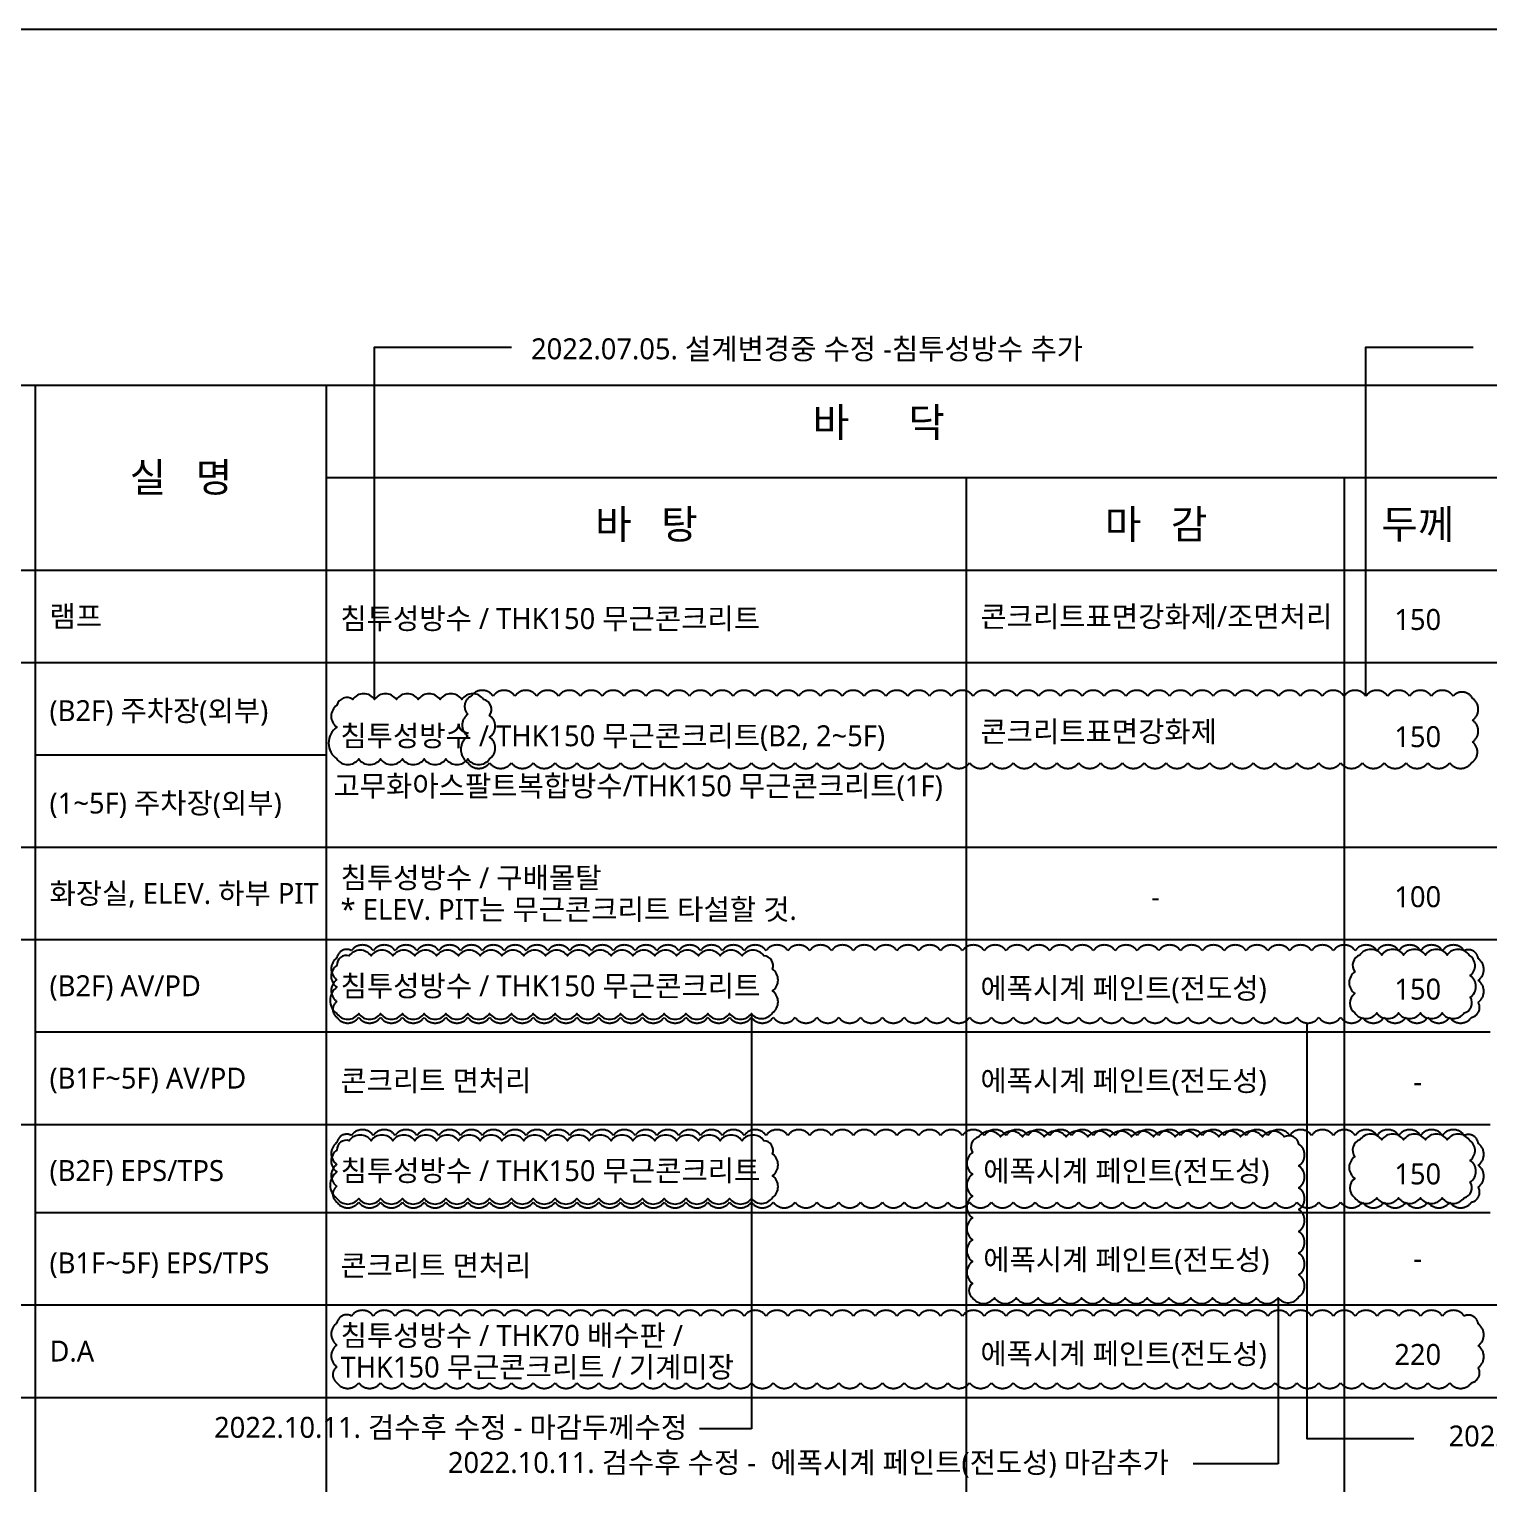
# Model space of a CAD drawing. Header units: millimetres. Extents: x 14892468 to 15300900, y -3565850 to -3401345.
# Drawn here: x 15111495 to 15113502, y -3403345 to -3401345 of the extents above; entities that cross this region are included whole.
import ezdxf
from ezdxf.enums import TextEntityAlignment as Align

# ---------------------------------------------------------------- set-up
doc = ezdxf.new("R2010")
doc.units = ezdxf.units.MM
doc.header["$LTSCALE"] = 100
doc.header["$MEASUREMENT"] = 0
doc.linetypes.add('ACAD_ISO03W100', pattern=[30, 12, -18])
doc.layers.get('Defpoints').update_dxf_attribs({"color": 171, "linetype": 'CONTINUOUS'})
for name, color, linetype in [('2', 7, 'CONTINUOUS'), ('9', 2, 'CONTINUOUS'), ('sol', 254, 'CONTINUOUS'), ('TEXT', 3, 'CONTINUOUS'), ('TEXT-기입', 6, 'CONTINUOUS')]:
    doc.layers.add(name, color=color, linetype=linetype)
for name, color, linetype, plot in [('check', 30, 'CONTINUOUS', False), ('VE변경사항적용-20220616', 10, 'CONTINUOUS', False), ('설계변경중 추가', 152, 'CONTINUOUS', False)]:
    doc.layers.add(name, color=color, linetype=linetype, plot=plot)
doc.styles.add('나눔바른고딕', font='NanumBarunGothic.ttf')

msp = doc.modelspace()

# ---------------------------------------------------------------- linework, layer by layer
at = {"layer": '2'}
for p, q in [((15111504, -3406790.5), (15111504, -3401835.2)), ((15111904, -3406790.5), (15111904, -3401835.2)), ((15117440, -3401962.2), (15111904, -3401962.2)), ((15112784, -3406790.5), (15112784, -3401962.2)), ((15113304, -3406790.5), (15113304, -3401962.2)), ((15117760, -3402089.3), (15110795.5, -3402089.3))]:
    msp.add_line(p, q, dxfattribs=at)
at = {"layer": '9'}
msp.add_line((15117760, -3401835.2), (15110795.5, -3401835.2), dxfattribs=at)
at = {"layer": 'check'}
for p, q in [((15112488.4, -3402698.8), (15112488.4, -3403269.8)), ((15113212.4, -3403089.6), (15113212.4, -3403318.1)), ((15112488.4, -3403269.8), (15112417.1, -3403269.8)), ((15113212.4, -3403318.1), (15113095.8, -3403318.1))]:
    msp.add_line(p, q, dxfattribs=at)
for points in [[(15111918.4, -3402698.8, 0.520567), (15111948.4, -3402698.8, 0.520567), (15111978.4, -3402698.8, 0.520567), (15112008.4, -3402698.8, 0.520567), (15112038.4, -3402698.8, 0.520567), (15112068.4, -3402698.8, 0.520567), (15112098.4, -3402698.8, 0.520567), (15112128.4, -3402698.8, 0.520567), (15112158.4, -3402698.8, 0.520567), (15112188.4, -3402698.8, 0.520567), (15112218.4, -3402698.8, 0.520567), (15112248.4, -3402698.8, 0.520567), (15112278.4, -3402698.8, 0.520567), (15112308.4, -3402698.8, 0.520567), (15112338.4, -3402698.8, 0.520567), (15112368.4, -3402698.8, 0.520567), (15112398.4, -3402698.8, 0.520567), (15112428.4, -3402698.8, 0.520567), (15112458.4, -3402698.8, 0.520567), (15112488.4, -3402698.8, 0.520567), (15112517.2, -3402697.7, 0.520567), (15112517.2, -3402667.7, 0.520567), (15112517.2, -3402637.7, 0.520567), (15112505.4, -3402619.5, 0.520567), (15112475.4, -3402619.5, 0.520567), (15112445.4, -3402619.5, 0.520567), (15112415.4, -3402619.5, 0.520567), (15112385.4, -3402619.5, 0.520567), (15112355.4, -3402619.5, 0.520567), (15112325.4, -3402619.5, 0.520567), (15112295.4, -3402619.5, 0.520567), (15112265.4, -3402619.5, 0.520567), (15112235.4, -3402619.5, 0.520567), (15112205.4, -3402619.5, 0.520567), (15112175.4, -3402619.5, 0.520567), (15112145.4, -3402619.5, 0.520567), (15112115.4, -3402619.5, 0.520567), (15112085.4, -3402619.5, 0.520567), (15112055.4, -3402619.5, 0.520567), (15112025.4, -3402619.5, 0.520567), (15111995.4, -3402619.5, 0.520567), (15111965.4, -3402619.5, 0.520567), (15111935.4, -3402619.5, 0.520567), (15111918.4, -3402632.5, 0.520567), (15111918.4, -3402662.5, 0.520567)], [(15113318.1, -3402698, 0.520567), (15113348.1, -3402698, 0.520567), (15113378.1, -3402698, 0.520567), (15113408.1, -3402698, 0.520567), (15113438.1, -3402698, 0.520567), (15113468.1, -3402698, 0.520567), (15113476.7, -3402676.6, 0.520567), (15113476.7, -3402646.6, 0.520567), (15113475, -3402618.3, 0.520567), (15113445, -3402618.3, 0.520567), (15113415, -3402618.3, 0.520567), (15113385, -3402618.3, 0.520567), (15113355, -3402618.3, 0.520567), (15113325, -3402618.3, 0.520567), (15113318.1, -3402641.4, 0.520567), (15113318.1, -3402671.4, 0.520567)], [(15111918.4, -3402952.9, 0.520567), (15111948.4, -3402952.9, 0.520567), (15111978.4, -3402952.9, 0.520567), (15112008.4, -3402952.9, 0.520567), (15112038.4, -3402952.9, 0.520567), (15112068.4, -3402952.9, 0.520567), (15112098.4, -3402952.9, 0.520567), (15112128.4, -3402952.9, 0.520567), (15112158.4, -3402952.9, 0.520567), (15112188.4, -3402952.9, 0.520567), (15112218.4, -3402952.9, 0.520567), (15112248.4, -3402952.9, 0.520567), (15112278.4, -3402952.9, 0.520567), (15112308.4, -3402952.9, 0.520567), (15112338.4, -3402952.9, 0.520567), (15112368.4, -3402952.9, 0.520567), (15112398.4, -3402952.9, 0.520567), (15112428.4, -3402952.9, 0.520567), (15112458.4, -3402952.9, 0.520567), (15112488.4, -3402952.9, 0.520567), (15112517.2, -3402951.8, 0.520567), (15112517.2, -3402921.8, 0.520567), (15112517.2, -3402891.8, 0.520567), (15112505.4, -3402873.6, 0.520567), (15112475.4, -3402873.6, 0.520567), (15112445.4, -3402873.6, 0.520567), (15112415.4, -3402873.6, 0.520567), (15112385.4, -3402873.6, 0.520567), (15112355.4, -3402873.6, 0.520567), (15112325.4, -3402873.6, 0.520567), (15112295.4, -3402873.6, 0.520567), (15112265.4, -3402873.6, 0.520567), (15112235.4, -3402873.6, 0.520567), (15112205.4, -3402873.6, 0.520567), (15112175.4, -3402873.6, 0.520567), (15112145.4, -3402873.6, 0.520567), (15112115.4, -3402873.6, 0.520567), (15112085.4, -3402873.6, 0.520567), (15112055.4, -3402873.6, 0.520567), (15112025.4, -3402873.6, 0.520567), (15111995.4, -3402873.6, 0.520567), (15111965.4, -3402873.6, 0.520567), (15111935.4, -3402873.6, 0.520567), (15111918.4, -3402886.6, 0.520567), (15111918.4, -3402916.6, 0.520567)], [(15112792.4, -3403089.6, 0.520567), (15112822.4, -3403089.6, 0.520567), (15112852.4, -3403089.6, 0.520567), (15112882.4, -3403089.6, 0.520567), (15112912.4, -3403089.6, 0.520567), (15112942.4, -3403089.6, 0.520567), (15112972.4, -3403089.6, 0.520567), (15113002.4, -3403089.6, 0.520567), (15113032.4, -3403089.6, 0.520567), (15113062.4, -3403089.6, 0.520567), (15113092.4, -3403089.6, 0.520567), (15113122.4, -3403089.6, 0.520567), (15113152.4, -3403089.6, 0.520567), (15113182.4, -3403089.6, 0.520567), (15113212.4, -3403089.6, 0.520567), (15113241.1, -3403088.3, 0.520567), (15113241.1, -3403058.3, 0.520567), (15113241.1, -3403028.3, 0.520567), (15113241.1, -3402998.3, 0.520567), (15113241.1, -3402968.3, 0.520567), (15113241.1, -3402938.3, 0.520567), (15113241.1, -3402908.3, 0.520567), (15113241.1, -3402878.3, 0.520567), (15113221, -3402868.4, 0.520567), (15113191, -3402868.4, 0.520567), (15113161, -3402868.4, 0.520567), (15113131, -3402868.4, 0.520567), (15113101, -3402868.4, 0.520567), (15113071, -3402868.4, 0.520567), (15113041, -3402868.4, 0.520567), (15113011, -3402868.4, 0.520567), (15112981, -3402868.4, 0.520567), (15112951, -3402868.4, 0.520567), (15112921, -3402868.4, 0.520567), (15112891, -3402868.4, 0.520567), (15112861, -3402868.4, 0.520567), (15112831, -3402868.4, 0.520567), (15112801, -3402868.4, 0.520567), (15112792.4, -3402889.8, 0.520567), (15112792.4, -3402919.8, 0.520567), (15112792.4, -3402949.8, 0.520567), (15112792.4, -3402979.8, 0.520567), (15112792.4, -3403009.8, 0.520567), (15112792.4, -3403039.8, 0.520567), (15112792.4, -3403069.8, 0.520567)], [(15113318.1, -3402952.2, 0.520567), (15113348.1, -3402952.2, 0.520567), (15113378.1, -3402952.2, 0.520567), (15113408.1, -3402952.2, 0.520567), (15113438.1, -3402952.2, 0.520567), (15113468.1, -3402952.2, 0.520567), (15113476.7, -3402930.7, 0.520567), (15113476.7, -3402900.7, 0.520567), (15113475, -3402872.4, 0.520567), (15113445, -3402872.4, 0.520567), (15113415, -3402872.4, 0.520567), (15113385, -3402872.4, 0.520567), (15113355, -3402872.4, 0.520567), (15113325, -3402872.4, 0.520567), (15113318.1, -3402895.5, 0.520567), (15113318.1, -3402925.5, 0.520567)]]:
    msp.add_lwpolyline(points, format="xyb", close=True, dxfattribs=at)
at = {"layer": 'Defpoints', "ltscale": 0.1}
msp.add_line((14893166, -3401345.2), (15300899.7, -3401345.2), dxfattribs=at)
at = {"layer": 'sol', "color": 8}
for p, q in [((15117760, -3402216.3), (15111100, -3402216.3)), ((15111904, -3402343.4), (15111504, -3402343.4)), ((15117760, -3402470.5), (15111100, -3402470.5)), ((15117440, -3402597.5), (15111100, -3402597.5)), ((15113504, -3402724.6), (15111504, -3402724.6)), ((15113504, -3402851.6), (15111100, -3402851.6)), ((15113504, -3402972.8), (15111504, -3402972.8)), ((15117760, -3403099.9), (15111100, -3403099.9)), ((15117760, -3403227), (15111100, -3403227))]:
    msp.add_line(p, q, dxfattribs=at)
at = {"layer": 'VE변경사항적용-20220616'}
for points in [[(15113333.2, -3402262.2), (15113333.2, -3401782.3), (15113480.5, -3401782.3)], [(15113251.9, -3402711.8), (15113251.9, -3403283.2), (15113399.2, -3403283.2)]]:
    msp.add_lwpolyline(points, dxfattribs=at)
at = {"layer": 'VE변경사항적용-20220616', "linetype": 'ACAD_ISO03W100'}
for points in [[(15112098.4, -3402353.9, 0.520567), (15112128.4, -3402353.9, 0.520567), (15112158.4, -3402353.9, 0.520567), (15112188.4, -3402353.9, 0.520567), (15112218.4, -3402353.9, 0.520567), (15112248.4, -3402353.9, 0.520567), (15112278.4, -3402353.9, 0.520567), (15112308.4, -3402353.9, 0.520567), (15112338.4, -3402353.9, 0.520567), (15112368.4, -3402353.9, 0.520567), (15112398.4, -3402353.9, 0.520567), (15112428.4, -3402353.9, 0.520567), (15112458.4, -3402353.9, 0.520567), (15112488.4, -3402353.9, 0.520567), (15112518.4, -3402353.9, 0.520567), (15112548.4, -3402353.9, 0.520567), (15112578.4, -3402353.9, 0.520567), (15112608.4, -3402353.9, 0.520567), (15112638.4, -3402353.9, 0.520567), (15112668.4, -3402353.9, 0.520567), (15112698.4, -3402353.9, 0.520567), (15112728.4, -3402353.9, 0.520567), (15112758.4, -3402353.9, 0.520567), (15112788.4, -3402353.9, 0.520567), (15112818.4, -3402353.9, 0.520567), (15112848.4, -3402353.9, 0.520567), (15112878.4, -3402353.9, 0.520567), (15112908.4, -3402353.9, 0.520567), (15112938.4, -3402353.9, 0.520567), (15112968.4, -3402353.9, 0.520567), (15112998.4, -3402353.9, 0.520567), (15113028.4, -3402353.9, 0.520567), (15113058.4, -3402353.9, 0.520567), (15113088.4, -3402353.9, 0.520567), (15113118.4, -3402353.9, 0.520567), (15113148.4, -3402353.9, 0.520567), (15113178.4, -3402353.9, 0.520567), (15113208.4, -3402353.9, 0.520567), (15113238.4, -3402353.9, 0.520567), (15113268.4, -3402353.9, 0.520567), (15113298.4, -3402353.9, 0.520567), (15113328.4, -3402353.9, 0.520567), (15113358.4, -3402353.9, 0.520567), (15113388.4, -3402353.9, 0.520567), (15113418.4, -3402353.9, 0.520567), (15113448.4, -3402353.9, 0.520567), (15113478.4, -3402353.9, 0.520567), (15113479.9, -3402325.4, 0.520567), (15113479.9, -3402295.4, 0.520567), (15113479.9, -3402265.4, 0.520567), (15113453.2, -3402262.2, 0.520567), (15113423.2, -3402262.2, 0.520567), (15113393.2, -3402262.2, 0.520567), (15113363.2, -3402262.2, 0.520567), (15113333.2, -3402262.2, 0.520567), (15113303.2, -3402262.2, 0.520567), (15113273.2, -3402262.2, 0.520567), (15113243.2, -3402262.2, 0.520567), (15113213.2, -3402262.2, 0.520567), (15113183.2, -3402262.2, 0.520567), (15113153.2, -3402262.2, 0.520567), (15113123.2, -3402262.2, 0.520567), (15113093.2, -3402262.2, 0.520567), (15113063.2, -3402262.2, 0.520567), (15113033.2, -3402262.2, 0.520567), (15113003.2, -3402262.2, 0.520567), (15112973.2, -3402262.2, 0.520567), (15112943.2, -3402262.2, 0.520567), (15112913.2, -3402262.2, 0.520567), (15112883.2, -3402262.2, 0.520567), (15112853.2, -3402262.2, 0.520567), (15112823.2, -3402262.2, 0.520567), (15112793.2, -3402262.2, 0.520567), (15112763.2, -3402262.2, 0.520567), (15112733.2, -3402262.2, 0.520567), (15112703.2, -3402262.2, 0.520567), (15112673.2, -3402262.2, 0.520567), (15112643.2, -3402262.2, 0.520567), (15112613.2, -3402262.2, 0.520567), (15112583.2, -3402262.2, 0.520567), (15112553.2, -3402262.2, 0.520567), (15112523.2, -3402262.2, 0.520567), (15112493.2, -3402262.2, 0.520567), (15112463.2, -3402262.2, 0.520567), (15112433.2, -3402262.2, 0.520567), (15112403.2, -3402262.2, 0.520567), (15112373.2, -3402262.2, 0.520567), (15112343.2, -3402262.2, 0.520567), (15112313.2, -3402262.2, 0.520567), (15112283.2, -3402262.2, 0.520567), (15112253.2, -3402262.2, 0.520567), (15112223.2, -3402262.2, 0.520567), (15112193.2, -3402262.2, 0.520567), (15112163.2, -3402262.2, 0.520567), (15112133.2, -3402262.2, 0.520567), (15112103.2, -3402262.2, 0.520567), (15112098.4, -3402287.3, 0.520567), (15112098.4, -3402317.3, 0.520567)], [(15111918.4, -3402704, 0.520567), (15111948.4, -3402704, 0.520567), (15111978.4, -3402704, 0.520567), (15112008.4, -3402704, 0.520567), (15112038.4, -3402704, 0.520567), (15112068.4, -3402704, 0.520567), (15112098.4, -3402704, 0.520567), (15112128.4, -3402704, 0.520567), (15112158.4, -3402704, 0.520567), (15112188.4, -3402704, 0.520567), (15112218.4, -3402704, 0.520567), (15112248.4, -3402704, 0.520567), (15112278.4, -3402704, 0.520567), (15112308.4, -3402704, 0.520567), (15112338.4, -3402704, 0.520567), (15112368.4, -3402704, 0.520567), (15112398.4, -3402704, 0.520567), (15112428.4, -3402704, 0.520567), (15112458.4, -3402704, 0.520567), (15112488.4, -3402704, 0.520567), (15112518.4, -3402704, 0.520567), (15112548.4, -3402704, 0.520567), (15112578.4, -3402704, 0.520567), (15112608.4, -3402704, 0.520567), (15112638.4, -3402704, 0.520567), (15112668.4, -3402704, 0.520567), (15112698.4, -3402704, 0.520567), (15112728.4, -3402704, 0.520567), (15112758.4, -3402704, 0.520567), (15112788.4, -3402704, 0.520567), (15112818.4, -3402704, 0.520567), (15112848.4, -3402704, 0.520567), (15112878.4, -3402704, 0.520567), (15112908.4, -3402704, 0.520567), (15112938.4, -3402704, 0.520567), (15112968.4, -3402704, 0.520567), (15112998.4, -3402704, 0.520567), (15113028.4, -3402704, 0.520567), (15113058.4, -3402704, 0.520567), (15113088.4, -3402704, 0.520567), (15113118.4, -3402704, 0.520567), (15113148.4, -3402704, 0.520567), (15113178.4, -3402704, 0.520567), (15113208.4, -3402704, 0.520567), (15113238.4, -3402704, 0.520567), (15113268.4, -3402704, 0.520567), (15113298.4, -3402704, 0.520567), (15113328.4, -3402704, 0.520567), (15113358.4, -3402704, 0.520567), (15113388.4, -3402704, 0.520567), (15113418.4, -3402704, 0.520567), (15113448.4, -3402704, 0.520567), (15113478.4, -3402704, 0.520567), (15113487.6, -3402683.2, 0.520567), (15113487.6, -3402653.2, 0.520567), (15113487.6, -3402623.2, 0.520567), (15113468.5, -3402612.3, 0.520567), (15113438.5, -3402612.3, 0.520567), (15113408.5, -3402612.3, 0.520567), (15113378.5, -3402612.3, 0.520567), (15113348.5, -3402612.3, 0.520567), (15113318.5, -3402612.3, 0.520567), (15113288.5, -3402612.3, 0.520567), (15113258.5, -3402612.3, 0.520567), (15113228.5, -3402612.3, 0.520567), (15113198.5, -3402612.3, 0.520567), (15113168.5, -3402612.3, 0.520567), (15113138.5, -3402612.3, 0.520567), (15113108.5, -3402612.3, 0.520567), (15113078.5, -3402612.3, 0.520567), (15113048.5, -3402612.3, 0.520567), (15113018.5, -3402612.3, 0.520567), (15112988.5, -3402612.3, 0.520567), (15112958.5, -3402612.3, 0.520567), (15112928.5, -3402612.3, 0.520567), (15112898.5, -3402612.3, 0.520567), (15112868.5, -3402612.3, 0.520567), (15112838.5, -3402612.3, 0.520567), (15112808.5, -3402612.3, 0.520567), (15112778.5, -3402612.3, 0.520567), (15112748.5, -3402612.3, 0.520567), (15112718.5, -3402612.3, 0.520567), (15112688.5, -3402612.3, 0.520567), (15112658.5, -3402612.3, 0.520567), (15112628.5, -3402612.3, 0.520567), (15112598.5, -3402612.3, 0.520567), (15112568.5, -3402612.3, 0.520567), (15112538.5, -3402612.3, 0.520567), (15112508.5, -3402612.3, 0.520567), (15112478.5, -3402612.3, 0.520567), (15112448.5, -3402612.3, 0.520567), (15112418.5, -3402612.3, 0.520567), (15112388.5, -3402612.3, 0.520567), (15112358.5, -3402612.3, 0.520567), (15112328.5, -3402612.3, 0.520567), (15112298.5, -3402612.3, 0.520567), (15112268.5, -3402612.3, 0.520567), (15112238.5, -3402612.3, 0.520567), (15112208.5, -3402612.3, 0.520567), (15112178.5, -3402612.3, 0.520567), (15112148.5, -3402612.3, 0.520567), (15112118.5, -3402612.3, 0.520567), (15112088.5, -3402612.3, 0.520567), (15112058.5, -3402612.3, 0.520567), (15112028.5, -3402612.3, 0.520567), (15111998.5, -3402612.3, 0.520567), (15111968.5, -3402612.3, 0.520567), (15111938.5, -3402612.3, 0.520567), (15111918.4, -3402622.2, 0.520567), (15111918.4, -3402652.2, 0.520567), (15111918.4, -3402682.2, 0.520567)], [(15111918.4, -3402958.1, 0.520567), (15111948.4, -3402958.1, 0.520567), (15111978.4, -3402958.1, 0.520567), (15112008.4, -3402958.1, 0.520567), (15112038.4, -3402958.1, 0.520567), (15112068.4, -3402958.1, 0.520567), (15112098.4, -3402958.1, 0.520567), (15112128.4, -3402958.1, 0.520567), (15112158.4, -3402958.1, 0.520567), (15112188.4, -3402958.1, 0.520567), (15112218.4, -3402958.1, 0.520567), (15112248.4, -3402958.1, 0.520567), (15112278.4, -3402958.1, 0.520567), (15112308.4, -3402958.1, 0.520567), (15112338.4, -3402958.1, 0.520567), (15112368.4, -3402958.1, 0.520567), (15112398.4, -3402958.1, 0.520567), (15112428.4, -3402958.1, 0.520567), (15112458.4, -3402958.1, 0.520567), (15112488.4, -3402958.1, 0.520567), (15112518.4, -3402958.1, 0.520567), (15112548.4, -3402958.1, 0.520567), (15112578.4, -3402958.1, 0.520567), (15112608.4, -3402958.1, 0.520567), (15112638.4, -3402958.1, 0.520567), (15112668.4, -3402958.1, 0.520567), (15112698.4, -3402958.1, 0.520567), (15112728.4, -3402958.1, 0.520567), (15112758.4, -3402958.1, 0.520567), (15112788.4, -3402958.1, 0.520567), (15112818.4, -3402958.1, 0.520567), (15112848.4, -3402958.1, 0.520567), (15112878.4, -3402958.1, 0.520567), (15112908.4, -3402958.1, 0.520567), (15112938.4, -3402958.1, 0.520567), (15112968.4, -3402958.1, 0.520567), (15112998.4, -3402958.1, 0.520567), (15113028.4, -3402958.1, 0.520567), (15113058.4, -3402958.1, 0.520567), (15113088.4, -3402958.1, 0.520567), (15113118.4, -3402958.1, 0.520567), (15113148.4, -3402958.1, 0.520567), (15113178.4, -3402958.1, 0.520567), (15113208.4, -3402958.1, 0.520567), (15113238.4, -3402958.1, 0.520567), (15113268.4, -3402958.1, 0.520567), (15113298.4, -3402958.1, 0.520567), (15113328.4, -3402958.1, 0.520567), (15113358.4, -3402958.1, 0.520567), (15113388.4, -3402958.1, 0.520567), (15113418.4, -3402958.1, 0.520567), (15113448.4, -3402958.1, 0.520567), (15113478.4, -3402958.1, 0.520567), (15113487.6, -3402937.4, 0.520567), (15113487.6, -3402907.4, 0.520567), (15113487.6, -3402877.4, 0.520567), (15113468.5, -3402866.4, 0.520567), (15113438.5, -3402866.4, 0.520567), (15113408.5, -3402866.4, 0.520567), (15113378.5, -3402866.4, 0.520567), (15113348.5, -3402866.4, 0.520567), (15113318.5, -3402866.4, 0.520567), (15113288.5, -3402866.4, 0.520567), (15113258.5, -3402866.4, 0.520567), (15113228.5, -3402866.4, 0.520567), (15113198.5, -3402866.4, 0.520567), (15113168.5, -3402866.4, 0.520567), (15113138.5, -3402866.4, 0.520567), (15113108.5, -3402866.4, 0.520567), (15113078.5, -3402866.4, 0.520567), (15113048.5, -3402866.4, 0.520567), (15113018.5, -3402866.4, 0.520567), (15112988.5, -3402866.4, 0.520567), (15112958.5, -3402866.4, 0.520567), (15112928.5, -3402866.4, 0.520567), (15112898.5, -3402866.4, 0.520567), (15112868.5, -3402866.4, 0.520567), (15112838.5, -3402866.4, 0.520567), (15112808.5, -3402866.4, 0.520567), (15112778.5, -3402866.4, 0.520567), (15112748.5, -3402866.4, 0.520567), (15112718.5, -3402866.4, 0.520567), (15112688.5, -3402866.4, 0.520567), (15112658.5, -3402866.4, 0.520567), (15112628.5, -3402866.4, 0.520567), (15112598.5, -3402866.4, 0.520567), (15112568.5, -3402866.4, 0.520567), (15112538.5, -3402866.4, 0.520567), (15112508.5, -3402866.4, 0.520567), (15112478.5, -3402866.4, 0.520567), (15112448.5, -3402866.4, 0.520567), (15112418.5, -3402866.4, 0.520567), (15112388.5, -3402866.4, 0.520567), (15112358.5, -3402866.4, 0.520567), (15112328.5, -3402866.4, 0.520567), (15112298.5, -3402866.4, 0.520567), (15112268.5, -3402866.4, 0.520567), (15112238.5, -3402866.4, 0.520567), (15112208.5, -3402866.4, 0.520567), (15112178.5, -3402866.4, 0.520567), (15112148.5, -3402866.4, 0.520567), (15112118.5, -3402866.4, 0.520567), (15112088.5, -3402866.4, 0.520567), (15112058.5, -3402866.4, 0.520567), (15112028.5, -3402866.4, 0.520567), (15111998.5, -3402866.4, 0.520567), (15111968.5, -3402866.4, 0.520567), (15111938.5, -3402866.4, 0.520567), (15111918.4, -3402876.3, 0.520567), (15111918.4, -3402906.3, 0.520567), (15111918.4, -3402936.3, 0.520567)], [(15111918.4, -3403206.4, 0.520567), (15111948.4, -3403206.4, 0.520567), (15111978.4, -3403206.4, 0.520567), (15112008.4, -3403206.4, 0.520567), (15112038.4, -3403206.4, 0.520567), (15112068.4, -3403206.4, 0.520567), (15112098.4, -3403206.4, 0.520567), (15112128.4, -3403206.4, 0.520567), (15112158.4, -3403206.4, 0.520567), (15112188.4, -3403206.4, 0.520567), (15112218.4, -3403206.4, 0.520567), (15112248.4, -3403206.4, 0.520567), (15112278.4, -3403206.4, 0.520567), (15112308.4, -3403206.4, 0.520567), (15112338.4, -3403206.4, 0.520567), (15112368.4, -3403206.4, 0.520567), (15112398.4, -3403206.4, 0.520567), (15112428.4, -3403206.4, 0.520567), (15112458.4, -3403206.4, 0.520567), (15112488.4, -3403206.4, 0.520567), (15112518.4, -3403206.4, 0.520567), (15112548.4, -3403206.4, 0.520567), (15112578.4, -3403206.4, 0.520567), (15112608.4, -3403206.4, 0.520567), (15112638.4, -3403206.4, 0.520567), (15112668.4, -3403206.4, 0.520567), (15112698.4, -3403206.4, 0.520567), (15112728.4, -3403206.4, 0.520567), (15112758.4, -3403206.4, 0.520567), (15112788.4, -3403206.4, 0.520567), (15112818.4, -3403206.4, 0.520567), (15112848.4, -3403206.4, 0.520567), (15112878.4, -3403206.4, 0.520567), (15112908.4, -3403206.4, 0.520567), (15112938.4, -3403206.4, 0.520567), (15112968.4, -3403206.4, 0.520567), (15112998.4, -3403206.4, 0.520567), (15113028.4, -3403206.4, 0.520567), (15113058.4, -3403206.4, 0.520567), (15113088.4, -3403206.4, 0.520567), (15113118.4, -3403206.4, 0.520567), (15113148.4, -3403206.4, 0.520567), (15113178.4, -3403206.4, 0.520567), (15113208.4, -3403206.4, 0.520567), (15113238.4, -3403206.4, 0.520567), (15113268.4, -3403206.4, 0.520567), (15113298.4, -3403206.4, 0.520567), (15113328.4, -3403206.4, 0.520567), (15113358.4, -3403206.4, 0.520567), (15113388.4, -3403206.4, 0.520567), (15113418.4, -3403206.4, 0.520567), (15113448.4, -3403206.4, 0.520567), (15113478.4, -3403206.4, 0.520567), (15113487.6, -3403185.6, 0.520567), (15113487.6, -3403155.6, 0.520567), (15113487.6, -3403125.6, 0.520567), (15113468.5, -3403114.7, 0.520567), (15113438.5, -3403114.7, 0.520567), (15113408.5, -3403114.7, 0.520567), (15113378.5, -3403114.7, 0.520567), (15113348.5, -3403114.7, 0.520567), (15113318.5, -3403114.7, 0.520567), (15113288.5, -3403114.7, 0.520567), (15113258.5, -3403114.7, 0.520567), (15113228.5, -3403114.7, 0.520567), (15113198.5, -3403114.7, 0.520567), (15113168.5, -3403114.7, 0.520567), (15113138.5, -3403114.7, 0.520567), (15113108.5, -3403114.7, 0.520567), (15113078.5, -3403114.7, 0.520567), (15113048.5, -3403114.7, 0.520567), (15113018.5, -3403114.7, 0.520567), (15112988.5, -3403114.7, 0.520567), (15112958.5, -3403114.7, 0.520567), (15112928.5, -3403114.7, 0.520567), (15112898.5, -3403114.7, 0.520567), (15112868.5, -3403114.7, 0.520567), (15112838.5, -3403114.7, 0.520567), (15112808.5, -3403114.7, 0.520567), (15112778.5, -3403114.7, 0.520567), (15112748.5, -3403114.7, 0.520567), (15112718.5, -3403114.7, 0.520567), (15112688.5, -3403114.7, 0.520567), (15112658.5, -3403114.7, 0.520567), (15112628.5, -3403114.7, 0.520567), (15112598.5, -3403114.7, 0.520567), (15112568.5, -3403114.7, 0.520567), (15112538.5, -3403114.7, 0.520567), (15112508.5, -3403114.7, 0.520567), (15112478.5, -3403114.7, 0.520567), (15112448.5, -3403114.7, 0.520567), (15112418.5, -3403114.7, 0.520567), (15112388.5, -3403114.7, 0.520567), (15112358.5, -3403114.7, 0.520567), (15112328.5, -3403114.7, 0.520567), (15112298.5, -3403114.7, 0.520567), (15112268.5, -3403114.7, 0.520567), (15112238.5, -3403114.7, 0.520567), (15112208.5, -3403114.7, 0.520567), (15112178.5, -3403114.7, 0.520567), (15112148.5, -3403114.7, 0.520567), (15112118.5, -3403114.7, 0.520567), (15112088.5, -3403114.7, 0.520567), (15112058.5, -3403114.7, 0.520567), (15112028.5, -3403114.7, 0.520567), (15111998.5, -3403114.7, 0.520567), (15111968.5, -3403114.7, 0.520567), (15111938.5, -3403114.7, 0.520567), (15111918.4, -3403124.5, 0.520567), (15111918.4, -3403154.5, 0.520567), (15111918.4, -3403184.5, 0.520567)]]:
    msp.add_lwpolyline(points, format="xyb", close=True, dxfattribs=at)
at = {"layer": '설계변경중 추가'}
msp.add_lwpolyline([(15111970.2, -3402266.8), (15111970.2, -3401782.3), (15112158.6, -3401782.3)], dxfattribs=at)
msp.add_lwpolyline([(15111918.4, -3402348.7, 0.520567), (15111948.4, -3402348.7, 0.520567), (15111978.4, -3402348.7, 0.520567), (15112008.4, -3402348.7, 0.520567), (15112038.4, -3402348.7, 0.520567), (15112068.4, -3402348.7, 0.520567), (15112098.4, -3402348.7, 0.520567), (15112128.4, -3402348.7, 0.520567), (15112128.4, -3402318.7, 0.520567), (15112128.4, -3402288.7, 0.520567), (15112120.2, -3402266.8, 0.520567), (15112090.2, -3402266.8, 0.520567), (15112060.2, -3402266.8, 0.520567), (15112030.2, -3402266.8, 0.520567), (15112000.2, -3402266.8, 0.520567), (15111970.2, -3402266.8, 0.520567), (15111940.2, -3402266.8, 0.520567), (15111918.4, -3402274.9, 0.520567), (15111918.4, -3402304.9, 0.520567)], format="xyb", close=True, dxfattribs=at)

# ---------------------------------------------------------------- texts
at = {"layer": 'check', "style": '나눔바른고딕'}
for s, p in [('2022.10.11. 검수후 수정 - 마감두께수정', (15112074.8, -3403267.8)), ('2022.10.11. 검수후 수정 -  에폭시계 페인트(전도성) 마감추가', (15112566.7, -3403316.1))]:
    msp.add_text(s, height=28.8, dxfattribs=at).set_placement(p, align=Align.MIDDLE_CENTER)
at = {"layer": 'TEXT', "style": '나눔바른고딕'}
for s, p in [('바      닥', (15112663.5, -3401885.8)), ('실   명', (15111704, -3401961.4)), ('바   탕', (15112344, -3402025.9)), ('마   감', (15113044.8, -3402025.9)), ('두께', (15113404.5, -3402025.9))]:
    msp.add_text(s, height=40, dxfattribs=at).set_placement(p, align=Align.MIDDLE_CENTER)
at = {"layer": 'TEXT-기입', "style": '나눔바른고딕'}
for s, p in [('램프', (15111523.3, -3402166.7)), ('침투성방수 / THK150 무근콘크리트', (15111923.2, -3402170.1)), ('콘크리트표면강화제/조면처리', (15112803.2, -3402167.2)), ('(B2F) 주차장(외부)', (15111523.3, -3402296.7)), ('침투성방수 / THK150 무근콘크리트(B2, 2~5F)', (15111923.2, -3402331.2)), ('콘크리트표면강화제', (15112803.2, -3402325.3)), ('고무화아스팔트복합방수/THK150 무근콘크리트(1F)', (15111913.7, -3402400.1)), ('(1~5F) 주차장(외부)', (15111523.3, -3402423.7)), ('침투성방수 / 구배몰탈', (15111923.5, -3402526.4)), ('화장실, ELEV. 하부 PIT', (15111523.3, -3402547.9)), ('* ELEV. PIT는 무근콘크리트 타설할 것.', (15111923.5, -3402569.9)), ('(B2F) AV/PD', (15111523.3, -3402674.9)), ('침투성방수 / THK150 무근콘크리트', (15111923.5, -3402675.1)), ('에폭시계 페인트(전도성)', (15112803.2, -3402678.4)), ('(B1F~5F) AV/PD', (15111523.3, -3402802)), ('콘크리트 면처리', (15111923.2, -3402805.4)), ('에폭시계 페인트(전도성)', (15112803.2, -3402805.4)), ('(B2F) EPS/TPS', (15111523.3, -3402929.1)), ('침투성방수 / THK150 무근콘크리트', (15111923.5, -3402929.2)), ('에폭시계 페인트(전도성)', (15112807, -3402929.6)), ('(B1F~5F) EPS/TPS', (15111523.3, -3403056.1)), ('콘크리트 면처리', (15111923.2, -3403059.6)), ('에폭시계 페인트(전도성)', (15112807, -3403051.5)), ('침투성방수 / THK70 배수판 /', (15111923.5, -3403155.8)), ('D.A', (15111523.3, -3403177.3)), ('에폭시계 페인트(전도성)', (15112803.2, -3403180.8)), ('THK150 무근콘크리트 / 기계미장', (15111923.5, -3403199.3))]:
    msp.add_text(s, height=28.8, dxfattribs=at).set_placement(p)
for s, p in [('150', (15113404.5, -3402156.9)), ('150', (15113404.5, -3402318)), ('100', (15113404.5, -3402538.1)), ('-', (15113043.9, -3402538.1)), ('150', (15113404.5, -3402665.2)), ('-', (15113404.5, -3402792.2)), ('150', (15113404.5, -3402919.3)), ('-', (15113404.5, -3403035.3)), ('220', (15113404.5, -3403167.6))]:
    msp.add_text(s, height=28.8, dxfattribs=at).set_placement(p, align=Align.MIDDLE_CENTER)
at = {"layer": 'VE변경사항적용-20220616', "linetype": 'ACAD_ISO03W100', "style": '나눔바른고딕'}
msp.add_text('2022.06.16. VE변경 수정 - 120 배수판 >>70 배수판', height=28.8, dxfattribs=at).set_placement((15113865.4, -3403279.7), align=Align.MIDDLE_CENTER)
at = {"layer": '설계변경중 추가', "style": '나눔바른고딕'}
msp.add_text('2022.07.05. 설계변경중 수정 -침투성방수 추가', height=28.8, dxfattribs=at).set_placement((15112564.8, -3401784.7), align=Align.MIDDLE_CENTER)

doc.saveas('drawing.dxf')
